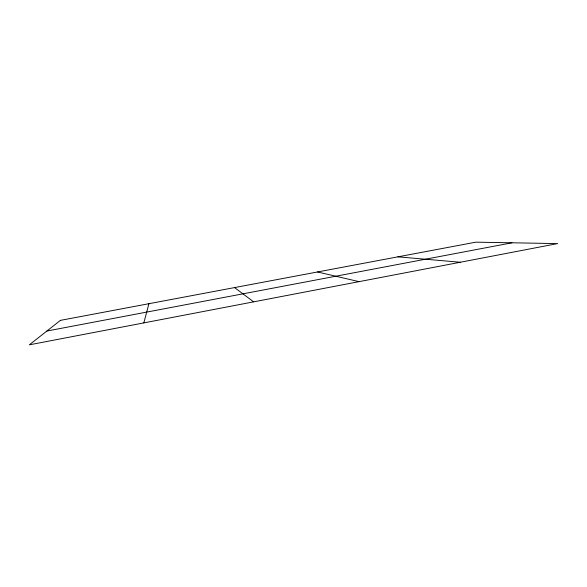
<?xml version="1.0" encoding="UTF-8"?>
<svg xmlns="http://www.w3.org/2000/svg" width="587" height="587" viewBox="0 0 587 587"><rect width="100%" height="100%" fill="white"/><g stroke="black" fill="none" stroke-linecap="round" stroke-linejoin="round"><path stroke-width="0.88" d="M143.844 322.894L148.907 303.706M46.872 331.039L511.967 242.798M397.905 256.835L460.303 262.242M317.516 271.964L359.053 281.65M234.558 287.586L253.657 301.85M60.424 320.363L29.35 344.833L557.65 243.59L475.837 242.167L60.424 320.363"/></g></svg>
